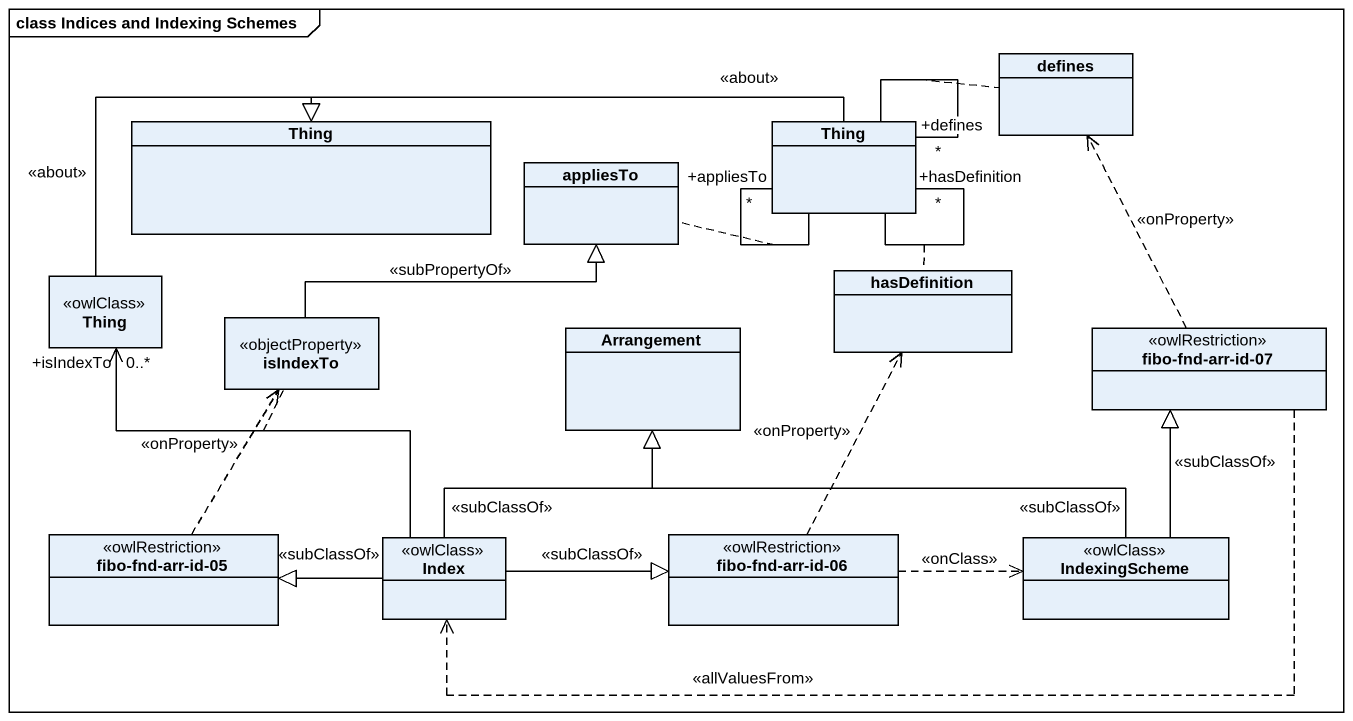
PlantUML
@startuml
mainframe class Indices and Indexing Schemes
hide circle
hide empty members
class defines
class Thing
class appliesTo
class "Thing" as Thing_2
class "Thing" as Thing_3 <<owlClass>>
class hasDefinition
class isIndexTo <<objectProperty>>
class Arrangement
class "fibo-fnd-arr-id-07" as fibo_fnd_arr_id_07 <<owlRestriction>>
class "fibo-fnd-arr-id-05" as fibo_fnd_arr_id_05 <<owlRestriction>>
class Index <<owlClass>>
class "fibo-fnd-arr-id-06" as fibo_fnd_arr_id_06 <<owlRestriction>>
class IndexingScheme <<owlClass>>
Thing_2 -left-|> Thing : <<about>>
Thing_2 -- "+appliesTo\n*" Thing_2
(Thing_2, Thing_2) .. appliesTo
Thing_2 -- "+hasDefinition\n*" Thing_2
(Thing_2, Thing_2) .. hasDefinition
Thing_2 -- "+defines\n*" Thing_2
(Thing_2, Thing_2) .. defines
Thing_3 -up-|> Thing : <<about>>
isIndexTo -right-|> appliesTo : <<subPropertyOf>>
fibo_fnd_arr_id_07 .up.> defines : <<onProperty>>
fibo_fnd_arr_id_07 .left.> Index : <<allValuesFrom>>
fibo_fnd_arr_id_05 .up.> isIndexTo : <<onProperty>>
Index -up-> "+isIndexTo\n0..*" Thing_3
(Index, Thing_3) .. isIndexTo
Index -up-|> Arrangement : <<subClassOf>>
Index -left-|> fibo_fnd_arr_id_05 : <<subClassOf>>
Index -right-|> fibo_fnd_arr_id_06 : <<subClassOf>>
fibo_fnd_arr_id_06 .up.> hasDefinition : <<onProperty>>
fibo_fnd_arr_id_06 .right.> IndexingScheme : <<onClass>>
IndexingScheme -left-|> Arrangement : <<subClassOf>>
IndexingScheme -up-|> fibo_fnd_arr_id_07 : <<subClassOf>>
@enduml
